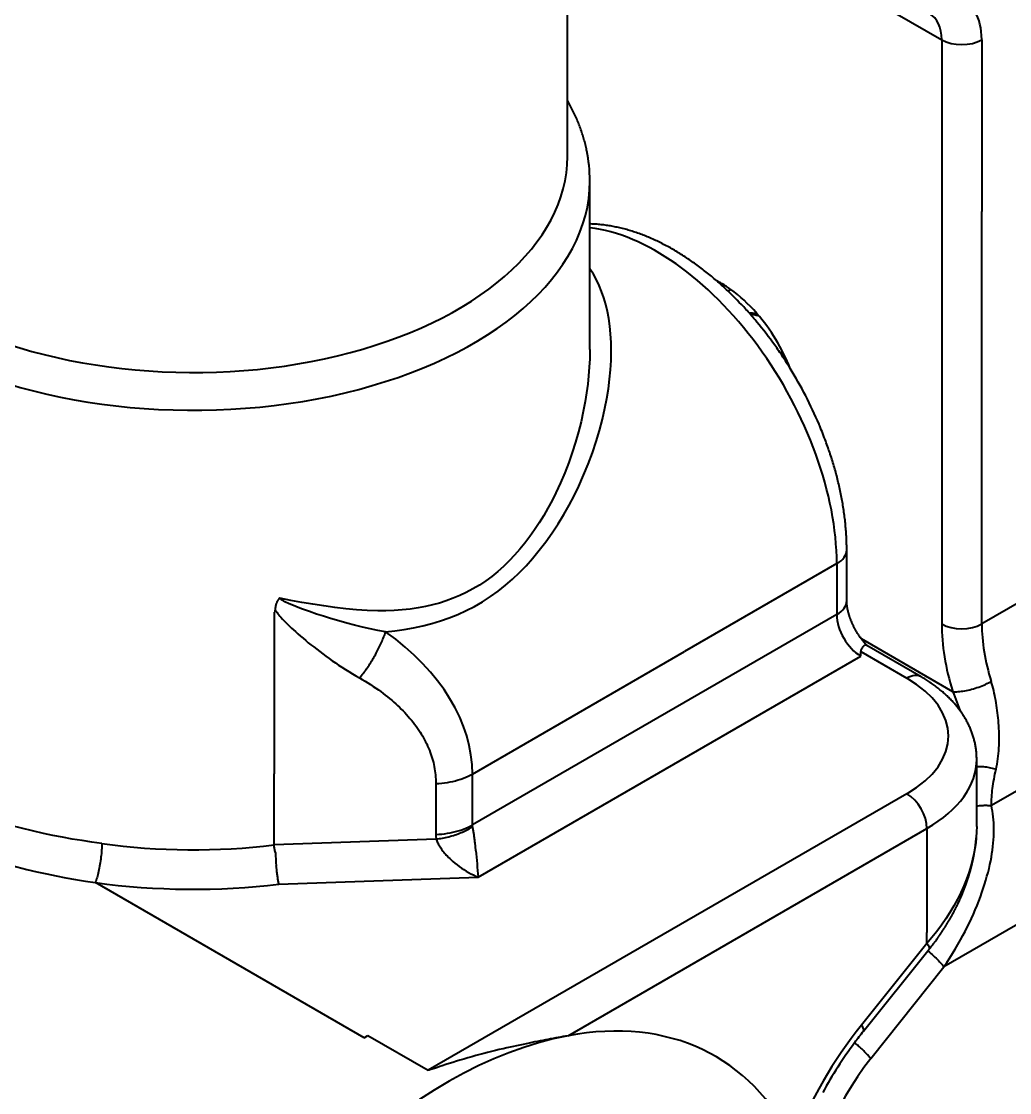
# Model space of a CAD drawing. Header units: millimetres. Extents: x 15 to 415, y 5 to 292.
# Drawn here: x 321.17 to 329.89, y 114.45 to 123.9 of the extents above; entities that cross this region are included whole.
import ezdxf

# ---------------------------------------------------------------- set-up
doc = ezdxf.new("R2010")
doc.units = ezdxf.units.MM
doc.layers.add('Geometries', color=7, linetype='Continuous')

msp = doc.modelspace()

# ---------------------------------------------------------------- linework, layer by layer
at = {"layer": 'Geometries', "linetype": 'Continuous', "lineweight": 40}
for p, q in [((325.9899, 123.2074), (325.9899, 125.6486)), ((325.9899, 125.6486), (329.2927, 123.7417)), ((329.2927, 123.7417), (329.2927, 118.5865)), ((329.6463, 123.7417), (329.6463, 122.2266)), ((325.9899, 122.7103), (325.9899, 123.2074)), ((326.1881, 122.4982), (326.1881, 122.4974)), ((326.1881, 122.4926), (326.1881, 122.4974)), ((326.1881, 122.1164), (326.1881, 122.4926)), ((329.6463, 118.5865), (329.6463, 122.2266)), ((326.1881, 122.0832), (326.1881, 122.1164)), ((326.1881, 121.7186), (326.1881, 122.0832)), ((326.1881, 121.045), (326.1881, 121.7186)), ((327.4316, 121.538), (327.4071, 121.5238)), ((326.1881, 121.0078), (326.1881, 121.045)), ((326.1881, 121.0078), (326.1881, 121.0059)), ((327.9024, 120.9509), (327.9148, 120.9374)), ((330.8837, 119.3009), (329.6463, 118.5865)), ((328.4547, 118.7916), (328.4547, 119.2406)), ((328.3668, 119.1182), (327.0238, 118.3427)), ((328.3668, 119.1182), (328.3668, 118.6691)), ((323.4111, 118.689), (323.4028, 118.6903)), ((323.4028, 118.6903), (323.4028, 117.8613)), ((323.4111, 118.7134), (323.4111, 118.7091)), ((323.4111, 118.689), (323.4111, 118.7091)), ((328.3668, 118.6691), (325.1517, 116.8128)), ((329.3911, 117.9882), (328.5843, 118.454)), ((328.6324, 118.3962), (328.6307, 118.3972)), ((329.1107, 118.12), (328.6324, 118.3962)), ((325.1517, 117.2619), (327.0238, 118.3427)), ((325.2032, 116.3527), (328.579, 118.3017)), ((328.5787, 118.3426), (328.9857, 118.1076)), ((331.4302, 117.9634), (329.7316, 116.9826)), ((323.4028, 117.8613), (323.4028, 117.3324)), ((323.4028, 117.3324), (323.4028, 117.263)), ((329.6019, 117.3291), (329.6019, 117.3932)), ((329.6019, 116.979), (329.6019, 117.3291)), ((323.4028, 116.6368), (323.4028, 117.263)), ((325.1517, 116.8128), (325.1517, 117.2619)), ((324.8291, 117.1779), (324.8291, 116.7288)), ((325.0037, 117.2029), (325.0079, 117.204)), ((328.9857, 117.087), (324.7597, 114.6471)), ((331.8206, 117.008), (329.3127, 115.56)), ((329.6019, 116.7974), (329.6019, 116.979)), ((325.9953, 114.9522), (329.1625, 116.7808)), ((329.1625, 116.7808), (329.1625, 115.8626)), ((329.6019, 116.7987), (329.6019, 116.7973)), ((324.8315, 116.6881), (323.4028, 116.6368)), ((323.4028, 116.6361), (323.4028, 116.6368)), ((321.8242, 116.3039), (321.8234, 116.304)), ((324.1961, 114.9341), (321.8248, 116.3032)), ((323.4445, 116.2896), (325.2032, 116.3527)), ((329.1625, 115.7671), (329.1625, 115.8626)), ((329.1625, 115.7671), (328.5839, 115.046)), ((329.1708, 115.7003), (329.1807, 115.7127)), ((329.1807, 115.7127), (329.1806, 115.7125)), ((328.6021, 114.9916), (329.1708, 115.7003)), ((328.6668, 114.7501), (329.3127, 115.56)), ((324.1961, 114.9341), (324.2294, 114.9533)), ((324.2294, 114.9533), (324.7597, 114.6471))]:
    msp.add_line(p, q, dxfattribs=at)
at = {"layer": 'Geometries', "linetype": 'Continuous', "lineweight": 40, "flags": 128}
for points in [[(326.1402, 122.8484), (326.1392, 122.8522), (326.1358, 122.8643), (326.1323, 122.8764), (326.1287, 122.8884), (326.125, 122.9004), (326.1212, 122.9125), (326.1173, 122.9245), (326.1132, 122.9365), (326.1091, 122.9485), (326.1048, 122.9604), (326.1004, 122.9724), (326.0959, 122.9844), (326.0913, 122.9963), (326.0866, 123.0082), (326.0818, 123.0201), (326.0769, 123.032), (326.0718, 123.0439), (326.0667, 123.0557), (326.0614, 123.0676), (326.056, 123.0794), (326.0505, 123.0912), (326.0449, 123.103), (326.0392, 123.1147), (326.0333, 123.1265), (326.0274, 123.1382), (326.0213, 123.1499), (326.0152, 123.1616), (326.0089, 123.1733), (326.0025, 123.1849), (325.996, 123.1966), (325.9899, 123.2074)], [(326.1488, 122.8153), (326.1486, 122.816), (326.1456, 122.8281), (326.1424, 122.8401), (326.1402, 122.8484)], [(326.1607, 122.7619), (326.1596, 122.7675), (326.157, 122.7796), (326.1543, 122.7917), (326.1515, 122.8039), (326.1488, 122.8153)], [(327.3083, 121.6136), (327.3057, 121.6159), (327.2945, 121.6255), (327.2833, 121.6351), (327.272, 121.6446), (327.2607, 121.654), (327.2494, 121.6633), (327.238, 121.6726), (327.2266, 121.6818), (327.2152, 121.6909), (327.2038, 121.6999), (327.1923, 121.7088), (327.1809, 121.7177), (327.1693, 121.7264), (327.1578, 121.7351), (327.1462, 121.7437), (327.1347, 121.7522), (327.1231, 121.7607), (327.1114, 121.769), (327.0998, 121.7773), (327.0881, 121.7855), (327.0764, 121.7935), (327.0647, 121.8015), (327.0529, 121.8095), (327.0412, 121.8173), (327.0294, 121.825), (327.0176, 121.8327), (327.0058, 121.8402), (326.994, 121.8477), (326.9821, 121.8551), (326.9703, 121.8623), (326.9584, 121.8695), (326.9465, 121.8766), (326.9346, 121.8836), (326.9226, 121.8905), (326.9107, 121.8974), (326.8987, 121.9041), (326.8868, 121.9107), (326.8748, 121.9172), (326.8628, 121.9237), (326.8508, 121.93), (326.8388, 121.9362), (326.8268, 121.9424), (326.8148, 121.9484), (326.8027, 121.9543), (326.7907, 121.9602), (326.7786, 121.9659), (326.7666, 121.9716), (326.7545, 121.9771), (326.7425, 121.9825), (326.7304, 121.9879), (326.7183, 121.9931), (326.7062, 121.9982), (326.6942, 122.0032), (326.6821, 122.0082), (326.67, 122.013), (326.6579, 122.0177), (326.6459, 122.0223), (326.6338, 122.0268), (326.6217, 122.0312), (326.6096, 122.0355), (326.5976, 122.0396), (326.5855, 122.0437), (326.5735, 122.0477), (326.5614, 122.0515), (326.5494, 122.0553), (326.5374, 122.0589), (326.5253, 122.0624), (326.5133, 122.0659), (326.5013, 122.0692), (326.4894, 122.0724), (326.4774, 122.0755), (326.4654, 122.0784), (326.4535, 122.0813), (326.4416, 122.0841), (326.4297, 122.0867), (326.4178, 122.0893), (326.4059, 122.0917), (326.394, 122.094), (326.3822, 122.0962), (326.3704, 122.0983), (326.3586, 122.1003), (326.3468, 122.1021), (326.3351, 122.1039), (326.3234, 122.1055), (326.3117, 122.1071), (326.3, 122.1085), (326.2883, 122.1098), (326.2767, 122.111), (326.2651, 122.1121), (326.2536, 122.113), (326.242, 122.1139), (326.2305, 122.1146), (326.2191, 122.1153), (326.2076, 122.1158), (326.1962, 122.1162), (326.1881, 122.1165)], [(324.3853, 118.5176), (324.4683, 118.5257), (324.5506, 118.5369), (324.6322, 118.5512), (324.713, 118.5687), (324.7928, 118.5894), (324.8702, 118.613), (324.9465, 118.6399), (325.0216, 118.6702), (325.0953, 118.7038), (325.1688, 118.7415), (325.2405, 118.7828), (325.3104, 118.8278), (325.3782, 118.8763), (325.4438, 118.9284), (325.5062, 118.9828), (325.5665, 119.0401), (325.6247, 119.1001), (325.6807, 119.1625), (325.7418, 119.2361), (325.8001, 119.3122), (325.8555, 119.3905), (325.9081, 119.4705), (325.9577, 119.552), (326.0044, 119.6345), (326.0483, 119.718), (326.0894, 119.8023), (326.1331, 119.8995), (326.1733, 119.9975), (326.21, 120.0961), (326.2432, 120.195), (326.2728, 120.294), (326.2988, 120.3928), (326.3212, 120.4913), (326.3378, 120.577), (326.3516, 120.662), (326.3624, 120.7462), (326.3703, 120.8293), (326.3753, 120.9112), (326.3771, 120.9917), (326.3759, 121.0705), (326.3715, 121.1475), (326.3648, 121.2149), (326.3555, 121.2804), (326.3435, 121.3441), (326.3288, 121.4057), (326.3115, 121.465), (326.2919, 121.5208), (326.2699, 121.5741), (326.2455, 121.6245), (326.2189, 121.672), (326.1927, 121.7124), (326.1882, 121.7188)], [(327.3357, 121.5895), (327.3281, 121.5963), (327.3169, 121.6061), (327.3083, 121.6136)], [(327.4071, 121.5238), (327.4052, 121.5257), (327.3943, 121.536), (327.3833, 121.5462), (327.3723, 121.5564), (327.3613, 121.5665), (327.3503, 121.5765), (327.3392, 121.5865), (327.3357, 121.5895)], [(327.5932, 121.331), (327.5853, 121.3398), (327.575, 121.3512), (327.5647, 121.3626)], [(327.5932, 121.331), (327.5968, 121.3311), (327.6079, 121.3312), (327.6198, 121.3309), (327.6317, 121.3303), (327.6438, 121.3293), (327.656, 121.3279), (327.6608, 121.3273)], [(327.6049, 121.3177), (327.5956, 121.3282), (327.5932, 121.331)], [(327.6048, 121.3179), (327.6208, 121.3167), (327.6478, 121.3133)], [(327.6626, 121.2501), (327.6562, 121.2578), (327.6462, 121.2697), (327.6361, 121.2816), (327.6261, 121.2933), (327.6159, 121.305), (327.6058, 121.3167), (327.6049, 121.3177)], [(327.6478, 121.3133), (327.6562, 121.3119), (327.6649, 121.3103), (327.6739, 121.3084), (327.6776, 121.3076)], [(326.1881, 121.0059), (326.1881, 120.9983), (326.1866, 120.9253), (326.183, 120.8514), (326.1772, 120.7768), (326.1693, 120.7015), (326.1592, 120.6259), (326.147, 120.5499), (326.1299, 120.4601), (326.11, 120.3702), (326.0873, 120.2803), (326.0617, 120.1907), (326.0329, 120.0999), (326.0012, 120.0098), (325.9665, 119.9204), (325.929, 119.8319), (325.8885, 119.7444), (325.8545, 119.6765), (325.8186, 119.6094), (325.7807, 119.5434), (325.7409, 119.4787), (325.6993, 119.4154), (325.658, 119.3571), (325.6151, 119.3005), (325.5705, 119.2457), (325.5243, 119.193), (325.4764, 119.1424), (325.4269, 119.0943), (325.3758, 119.0488), (325.3231, 119.0059), (325.2689, 118.966), (325.2131, 118.929), (325.1559, 118.895), (325.0973, 118.8639), (325.0398, 118.8368), (324.9811, 118.8123), (324.9214, 118.7904), (324.8606, 118.771), (324.799, 118.7542), (324.7365, 118.7398), (324.6733, 118.7279), (324.603, 118.7175), (324.5321, 118.71), (324.4605, 118.7051), (324.3884, 118.7028), (324.3159, 118.703), (324.2229, 118.7062), (324.1289, 118.7122), (324.0339, 118.7209), (323.9379, 118.7319), (323.8409, 118.7449), (323.7447, 118.7596), (323.6477, 118.776), (323.5498, 118.794), (323.4512, 118.8133)], [(327.8502, 121.003), (327.8462, 121.0088), (327.8371, 121.0218), (327.828, 121.0346), (327.82, 121.046)], [(327.8698, 120.9745), (327.8641, 120.9828), (327.8551, 120.9959), (327.8502, 121.003)], [(327.8504, 121.0033), (327.8825, 120.9718), (327.9024, 120.9509)], [(328.2164, 120.3344), (328.2118, 120.3453), (328.2103, 120.3489)], [(328.309, 120.0863), (328.3052, 120.0979), (328.3003, 120.1125), (328.2953, 120.1271), (328.2902, 120.1417), (328.2851, 120.1563), (328.2799, 120.1709), (328.2746, 120.1855), (328.2701, 120.1979)], [(328.4547, 119.2406), (328.4547, 119.248), (328.4546, 119.2618), (328.4544, 119.2757), (328.4542, 119.2895), (328.4538, 119.3034), (328.4534, 119.3174), (328.4528, 119.3313), (328.4522, 119.3453), (328.4515, 119.3593), (328.4507, 119.3734), (328.4498, 119.3875), (328.4489, 119.4016), (328.4478, 119.4157), (328.4467, 119.4299), (328.4454, 119.4441), (328.4441, 119.4583), (328.4427, 119.4725), (328.4413, 119.4868), (328.4397, 119.5011), (328.438, 119.5154), (328.4363, 119.5297), (328.4345, 119.5441), (328.4326, 119.5584), (328.4306, 119.5728), (328.4285, 119.5872), (328.4264, 119.6016), (328.4241, 119.6161), (328.4218, 119.6305), (328.4194, 119.645), (328.4169, 119.6595), (328.4143, 119.674), (328.4117, 119.6885), (328.4089, 119.703), (328.4061, 119.7176), (328.4032, 119.7321), (328.4003, 119.7467), (328.3972, 119.7613), (328.3941, 119.7758), (328.3908, 119.7904), (328.3875, 119.805), (328.3842, 119.8197), (328.3807, 119.8343), (328.3772, 119.8489), (328.3736, 119.8635), (328.3699, 119.8782), (328.3661, 119.8928), (328.3622, 119.9074), (328.3583, 119.9221), (328.3543, 119.9367), (328.3502, 119.9514), (328.3461, 119.966), (328.3418, 119.9807), (328.3375, 119.9953), (328.3331, 120.01), (328.3287, 120.0246), (328.3241, 120.0393), (328.3195, 120.0539), (328.3148, 120.0686), (328.31, 120.0832), (328.309, 120.0863)], [(323.4512, 118.8133), (323.4473, 118.81), (323.4437, 118.8065), (323.4403, 118.8027), (323.4372, 118.7989), (323.4343, 118.7949), (323.4316, 118.7908), (323.4291, 118.7867), (323.4268, 118.7824), (323.4246, 118.7778), (323.4225, 118.773), (323.4206, 118.7682), (323.4189, 118.7631), (323.4173, 118.7578), (323.4159, 118.7523), (323.4146, 118.7464), (323.4135, 118.7403), (323.4126, 118.7343), (323.412, 118.7281), (323.4115, 118.7218), (323.4112, 118.7154), (323.4111, 118.7134)], [(324.3853, 118.5176), (324.3183, 118.5298), (324.2504, 118.5435), (324.1817, 118.5588), (324.1122, 118.5756), (324.0422, 118.5938), (323.9716, 118.6133), (323.9006, 118.6342), (323.8382, 118.6536), (323.7757, 118.6738), (323.7136, 118.695), (323.6526, 118.717), (323.6127, 118.7321), (323.5735, 118.7478), (323.5353, 118.7639), (323.5214, 118.7701), (323.5081, 118.7763), (323.4956, 118.7826), (323.484, 118.7888), (323.4736, 118.795), (323.4645, 118.8012), (323.457, 118.8073), (323.4512, 118.8133)], [(328.5843, 118.454), (328.5815, 118.4577), (328.5781, 118.4625), (328.5746, 118.4674), (328.5712, 118.4723), (328.5678, 118.4772), (328.5644, 118.4822), (328.5611, 118.4872), (328.5578, 118.4923), (328.5545, 118.4974), (328.5513, 118.5026), (328.5481, 118.5078), (328.5449, 118.513), (328.5418, 118.5182), (328.5387, 118.5235), (328.5357, 118.5288), (328.5327, 118.5341), (328.5298, 118.5394), (328.5269, 118.5448), (328.524, 118.5502), (328.5213, 118.5556), (328.5185, 118.561), (328.5158, 118.5664), (328.5132, 118.5718), (328.5106, 118.5772), (328.5081, 118.5827), (328.5056, 118.5881), (328.5032, 118.5935), (328.5008, 118.5989), (328.4985, 118.6043), (328.4963, 118.6097), (328.4941, 118.6151), (328.4919, 118.6205), (328.4899, 118.6258), (328.4879, 118.6312), (328.4859, 118.6365), (328.484, 118.6418), (328.4822, 118.647), (328.4804, 118.6523), (328.4787, 118.6575), (328.4771, 118.6626), (328.4755, 118.6678), (328.474, 118.6729), (328.4725, 118.6779), (328.4711, 118.6829), (328.4698, 118.6879), (328.4685, 118.6928), (328.4673, 118.6976), (328.4662, 118.7025), (328.4651, 118.7072), (328.4641, 118.7119), (328.4631, 118.7165), (328.4622, 118.7211), (328.4613, 118.7256), (328.4605, 118.73), (328.4598, 118.7344), (328.4591, 118.7387), (328.4585, 118.7429), (328.4579, 118.7471), (328.4574, 118.7512), (328.4569, 118.7552), (328.4565, 118.7591), (328.4561, 118.7629), (328.4558, 118.7667), (328.4555, 118.7704), (328.4553, 118.7739), (328.4551, 118.7774), (328.4549, 118.7808), (328.4548, 118.7841), (328.4547, 118.7874), (328.4547, 118.7905), (328.4547, 118.7916)], [(323.4111, 118.7091), (323.419, 118.6981), (323.4272, 118.6873), (323.4357, 118.6767), (323.4443, 118.6662), (323.453, 118.6558), (323.4619, 118.6455), (323.4761, 118.6296), (323.4906, 118.6139), (323.5054, 118.5985), (323.5217, 118.5822), (323.5382, 118.566), (323.5549, 118.55), (323.572, 118.5341), (323.5893, 118.5184), (323.6116, 118.4986), (323.6343, 118.4789), (323.6571, 118.4594), (323.6802, 118.44), (323.7035, 118.4209), (323.727, 118.4019), (323.7507, 118.3831), (323.7773, 118.3623), (323.8041, 118.3418), (323.8313, 118.3216), (323.8586, 118.3015), (323.8863, 118.2817), (323.9141, 118.2621), (323.9422, 118.2428), (323.9706, 118.2237), (324.0006, 118.204), (324.0308, 118.1846), (324.0614, 118.1655), (324.0921, 118.1467), (324.1232, 118.1281), (324.1545, 118.1099)], [(324.1545, 118.1099), (324.1626, 118.1193), (324.1706, 118.1289), (324.1786, 118.1387), (324.1865, 118.1488), (324.1944, 118.159), (324.2021, 118.1692), (324.2097, 118.1795), (324.2173, 118.1901), (324.2248, 118.2007), (324.2323, 118.2117), (324.2398, 118.2229), (324.2472, 118.2341), (324.2545, 118.2455), (324.2617, 118.257), (324.2687, 118.2684), (324.2756, 118.2799), (324.2823, 118.2914), (324.289, 118.3031), (324.2957, 118.315), (324.3022, 118.3269), (324.3086, 118.3389), (324.3149, 118.351), (324.321, 118.3631), (324.3269, 118.375), (324.3326, 118.3869), (324.3382, 118.3988), (324.3437, 118.4107), (324.3491, 118.4229), (324.3543, 118.435), (324.3593, 118.447), (324.3642, 118.4591), (324.3688, 118.4711), (324.3732, 118.4828), (324.3775, 118.4945), (324.3815, 118.5061), (324.3853, 118.5176)], [(325.1517, 117.2619), (325.1485, 117.346), (325.1391, 117.4301), (325.1235, 117.5142), (325.1017, 117.5979), (325.0737, 117.6812), (325.0396, 117.7639), (324.9996, 117.8457), (324.9535, 117.9265), (324.9016, 118.0062), (324.844, 118.0845), (324.7807, 118.1613), (324.712, 118.2365), (324.6379, 118.3099), (324.5587, 118.3813), (324.4744, 118.4506), (324.3853, 118.5176)], [(328.6307, 118.3972), (328.6288, 118.3981), (328.6268, 118.3987), (328.6246, 118.399), (328.6222, 118.399), (328.6198, 118.3987), (328.6171, 118.3981), (328.6143, 118.3971), (328.6115, 118.3959), (328.6085, 118.3943), (328.6056, 118.3923), (328.6023, 118.3898), (328.5991, 118.3869), (328.5958, 118.3837), (328.5927, 118.38), (328.5897, 118.3759), (328.5869, 118.3715), (328.5848, 118.3676), (328.583, 118.3636), (328.5814, 118.3593), (328.5801, 118.3548), (328.5795, 118.3518), (328.579, 118.3488), (328.5788, 118.3458), (328.5787, 118.3426)], [(328.579, 118.3017), (328.579, 118.3117), (328.5789, 118.3218), (328.5789, 118.3322), (328.5787, 118.3426)], [(324.1545, 118.1099), (324.1795, 118.0954), (324.2042, 118.0807), (324.2286, 118.0657), (324.2525, 118.0505), (324.2761, 118.0351), (324.2993, 118.0194), (324.3221, 118.0035), (324.3426, 117.9887), (324.3628, 117.9737), (324.3827, 117.9586), (324.4022, 117.9433), (324.4213, 117.9278), (324.44, 117.9121), (324.4575, 117.897), (324.4747, 117.8817), (324.4915, 117.8663), (324.5079, 117.8508), (324.524, 117.8351), (324.5397, 117.8192), (324.555, 117.8033), (324.5699, 117.7872), (324.5852, 117.7702), (324.5999, 117.753), (324.6143, 117.7358), (324.6282, 117.7184), (324.6417, 117.7009), (324.6547, 117.6833), (324.6667, 117.6663), (324.6783, 117.6493), (324.6895, 117.6322), (324.7002, 117.615), (324.7105, 117.5978), (324.7204, 117.5804), (324.7299, 117.563), (324.7389, 117.5455), (324.748, 117.5271), (324.7565, 117.5086), (324.7646, 117.4901), (324.7721, 117.4715), (324.7793, 117.4529), (324.7859, 117.4342), (324.7918, 117.4164), (324.7972, 117.3985), (324.8022, 117.3806), (324.8068, 117.3626), (324.811, 117.3447), (324.8147, 117.3267), (324.818, 117.3087), (324.8209, 117.2907), (324.8234, 117.2719), (324.8255, 117.2531), (324.8271, 117.2342), (324.8282, 117.2154), (324.8289, 117.1966), (324.8291, 117.1779)], [(329.4551, 117.8217), (329.4543, 117.8228), (329.4485, 117.8306), (329.4425, 117.8384), (329.4365, 117.8461), (329.4304, 117.8538), (329.4242, 117.8615), (329.4178, 117.8691), (329.4114, 117.8767), (329.4048, 117.8843), (329.3981, 117.8918), (329.3914, 117.8993), (329.3845, 117.9067), (329.3775, 117.9141), (329.3704, 117.9215), (329.3632, 117.9288), (329.3559, 117.936), (329.3485, 117.9432), (329.341, 117.9504), (329.3334, 117.9575), (329.3257, 117.9646), (329.3179, 117.9716), (329.31, 117.9786), (329.302, 117.9856), (329.294, 117.9924), (329.2858, 117.9993), (329.2775, 118.006), (329.2691, 118.0128), (329.2607, 118.0194), (329.2521, 118.0261), (329.2434, 118.0326), (329.2347, 118.0391), (329.2259, 118.0456), (329.217, 118.052), (329.208, 118.0583), (329.1989, 118.0646), (329.1897, 118.0708), (329.1805, 118.077), (329.1711, 118.0831), (329.1617, 118.0891), (329.1522, 118.0951), (329.1427, 118.101), (329.133, 118.1069), (329.1233, 118.1127), (329.1135, 118.1184), (329.1107, 118.12)], [(329.3911, 117.9882), (329.4021, 117.9877), (329.4138, 117.9876), (329.4261, 117.9879), (329.439, 117.9887), (329.4525, 117.9899), (329.4665, 117.9916), (329.4809, 117.9937), (329.4957, 117.9962), (329.5108, 117.9991), (329.5262, 118.0023), (329.5417, 118.006), (329.5574, 118.01), (329.573, 118.0144), (329.5887, 118.0191), (329.6043, 118.0241), (329.6197, 118.0293), (329.6349, 118.0349), (329.6498, 118.0407), (329.6643, 118.0466), (329.6785, 118.0528), (329.6922, 118.0592), (329.7053, 118.0656), (329.7179, 118.0722), (329.7298, 118.0788)], [(329.7724, 117.3032), (329.7773, 117.326), (329.7817, 117.349), (329.7856, 117.3722), (329.7889, 117.3956), (329.7918, 117.4193), (329.7943, 117.4431), (329.7963, 117.4671), (329.7978, 117.4913), (329.799, 117.5156), (329.7997, 117.54), (329.8, 117.5646), (329.8, 117.5893), (329.7996, 117.6141), (329.7989, 117.639), (329.7978, 117.664), (329.7964, 117.689), (329.7949, 117.7115), (329.7931, 117.7339), (329.7911, 117.7564), (329.7889, 117.7789), (329.7864, 117.8014), (329.7837, 117.8234), (329.7807, 117.8453), (329.7775, 117.8671), (329.774, 117.8889), (329.7702, 117.9109), (329.7661, 117.9328), (329.7617, 117.9545), (329.757, 117.976), (329.7521, 117.9974), (329.747, 118.0181), (329.7415, 118.0386), (329.7358, 118.0589), (329.7298, 118.0788)], [(329.3911, 117.9882), (329.4005, 117.9659), (329.4098, 117.9433), (329.4189, 117.9203), (329.4278, 117.897), (329.4366, 117.8735), (329.4452, 117.8497), (329.4537, 117.8257), (329.4551, 117.8217)], [(329.6019, 117.3932), (329.6018, 117.3961), (329.6018, 117.4048), (329.6015, 117.4134), (329.6012, 117.4221), (329.6008, 117.4307), (329.6003, 117.4393), (329.5996, 117.448), (329.5988, 117.4566), (329.598, 117.4652), (329.597, 117.4738), (329.5959, 117.4824), (329.5947, 117.491), (329.5933, 117.4996), (329.5919, 117.5082), (329.5903, 117.5168), (329.5887, 117.5253), (329.5869, 117.5339), (329.585, 117.5424), (329.583, 117.551), (329.5809, 117.5595), (329.5787, 117.568), (329.5764, 117.5765), (329.5739, 117.585), (329.5714, 117.5935), (329.5687, 117.6019), (329.5659, 117.6104), (329.563, 117.6188), (329.56, 117.6272), (329.5569, 117.6356), (329.5537, 117.644), (329.5503, 117.6524), (329.5469, 117.6607), (329.5433, 117.669), (329.5396, 117.6773), (329.5358, 117.6856), (329.5319, 117.6939), (329.5279, 117.7021), (329.5238, 117.7104), (329.5196, 117.7186), (329.5152, 117.7267), (329.5107, 117.7349), (329.5062, 117.743), (329.5015, 117.7511), (329.4967, 117.7592), (329.4918, 117.7673), (329.4867, 117.7753), (329.4816, 117.7833), (329.4764, 117.7912), (329.471, 117.7992), (329.4655, 117.8071), (329.46, 117.815), (329.4551, 117.8217)], [(329.6018, 117.3291), (329.6119, 117.3292), (329.6243, 117.3291), (329.6368, 117.3287), (329.6495, 117.3279), (329.6621, 117.3268), (329.6748, 117.3254), (329.6874, 117.3237), (329.7, 117.3217), (329.7124, 117.3193), (329.7248, 117.3167), (329.737, 117.3137), (329.749, 117.3105), (329.7608, 117.307), (329.7724, 117.3032)], [(325.0079, 117.204), (325.027, 117.2093), (325.0496, 117.2165), (325.0716, 117.2243), (325.0928, 117.2328), (325.1133, 117.2419), (325.1329, 117.2516), (325.1517, 117.2619)], [(329.7316, 116.9826), (329.7318, 117.001), (329.7323, 117.0196), (329.7332, 117.0384), (329.7344, 117.0575), (329.7359, 117.0768), (329.7376, 117.096), (329.7397, 117.1154), (329.742, 117.1351), (329.7447, 117.155), (329.7477, 117.1755), (329.7511, 117.1962), (329.7547, 117.2172), (329.7586, 117.2384), (329.7629, 117.2597), (329.7675, 117.2814), (329.7724, 117.3032)], [(321.8813, 116.6479), (321.7937, 116.6603), (321.7067, 116.6736), (321.6204, 116.6879), (321.5347, 116.7033), (321.4499, 116.7198), (321.3659, 116.7373), (321.268, 116.7594), (321.1714, 116.7831), (321.0762, 116.8084), (320.9825, 116.8353), (320.9042, 116.8594), (320.8271, 116.8847), (320.7513, 116.9112), (320.6767, 116.9389), (320.6035, 116.9679), (320.5317, 116.9981), (320.4489, 117.0353), (320.3682, 117.0743), (320.2896, 117.1151), (320.2132, 117.1576)], [(324.8291, 117.1779), (324.8549, 117.1792), (324.8804, 117.1813), (324.9058, 117.1841), (324.9309, 117.1877), (324.9556, 117.192), (324.9799, 117.1971), (325.0037, 117.2029)], [(329.3127, 115.56), (329.3386, 115.5989), (329.3638, 115.6381), (329.3885, 115.6776), (329.4124, 115.7173), (329.4357, 115.7572), (329.4583, 115.7973), (329.479, 115.8352), (329.499, 115.8733), (329.5183, 115.9114), (329.537, 115.9495), (329.555, 115.9877), (329.5722, 116.0258), (329.5888, 116.0639), (329.6046, 116.102), (329.6197, 116.1399), (329.634, 116.1777), (329.6473, 116.2147), (329.6599, 116.2515), (329.6717, 116.2881), (329.6828, 116.3245), (329.6927, 116.3593), (329.7019, 116.3939), (329.7104, 116.4281), (329.7181, 116.4621), (329.7251, 116.4958), (329.7314, 116.5291), (329.7366, 116.5601), (329.7411, 116.5908), (329.745, 116.6211), (329.7482, 116.6511), (329.7507, 116.6806), (329.7526, 116.7115), (329.7538, 116.7419), (329.7542, 116.7717), (329.7538, 116.801), (329.7527, 116.8298), (329.7508, 116.858), (329.7483, 116.8841), (329.7451, 116.9096), (329.7413, 116.9345), (329.7367, 116.9589), (329.7316, 116.9826)], [(329.6018, 116.9791), (329.6043, 116.9795), (329.6149, 116.9811), (329.6255, 116.9825), (329.6362, 116.9837), (329.647, 116.9846), (329.6577, 116.9853), (329.6685, 116.9857), (329.6792, 116.9858), (329.6898, 116.9857), (329.7004, 116.9853), (329.7109, 116.9847), (329.7213, 116.9838), (329.7316, 116.9826)], [(320.057, 116.8647), (320.1262, 116.8259), (320.1971, 116.7882), (320.2696, 116.7519), (320.3436, 116.7168), (320.4191, 116.683), (320.496, 116.6505), (320.5884, 116.6138), (320.6827, 116.5788), (320.7786, 116.5456), (320.8762, 116.5142), (320.9602, 116.4889), (321.0453, 116.4648), (321.1314, 116.4419), (321.2184, 116.4202), (321.3064, 116.3997), (321.3951, 116.3804), (321.4796, 116.3632), (321.5646, 116.347), (321.6503, 116.3317), (321.7366, 116.3174), (321.8234, 116.304)], [(324.8291, 116.7288), (324.8549, 116.7301), (324.8804, 116.7322), (324.9058, 116.735), (324.9309, 116.7386), (324.9556, 116.7429), (324.9799, 116.748), (325.0037, 116.7538)], [(324.8315, 116.6881), (324.8456, 116.6898), (324.8597, 116.6917), (324.8737, 116.6939), (324.8876, 116.6964), (324.9015, 116.699), (324.9153, 116.7019), (324.929, 116.705), (324.9427, 116.7083), (324.9568, 116.712), (324.9708, 116.716), (324.9846, 116.7201), (324.9983, 116.7245), (325.0118, 116.7291), (325.0252, 116.7339), (325.0383, 116.739), (325.0512, 116.7442), (325.0639, 116.7496), (325.0764, 116.7553), (325.0887, 116.7611), (325.1006, 116.7671), (325.1117, 116.773), (325.1225, 116.779), (325.133, 116.7852), (325.1433, 116.7915), (325.1533, 116.798)], [(325.0037, 116.7538), (325.027, 116.7603), (325.0496, 116.7674), (325.0716, 116.7753), (325.0928, 116.7837), (325.1133, 116.7928), (325.1329, 116.8025), (325.1517, 116.8128)], [(325.1533, 116.798), (325.1525, 116.802), (325.152, 116.8062), (325.1518, 116.8095), (325.1517, 116.8128)], [(325.1819, 116.5853), (325.1808, 116.597), (325.1797, 116.6087), (325.1786, 116.6204), (325.1774, 116.632), (325.1762, 116.6436), (325.1752, 116.6532), (325.1741, 116.6628), (325.173, 116.6723), (325.1719, 116.6817), (325.1708, 116.691), (325.1697, 116.7002), (325.1685, 116.7092), (325.1673, 116.7182), (325.166, 116.727), (325.1648, 116.7357), (325.1635, 116.7441), (325.1621, 116.7525), (325.1608, 116.7606), (325.1594, 116.7685), (325.1579, 116.7762), (325.1564, 116.7837), (325.1549, 116.791), (325.1533, 116.798)], [(329.6019, 116.7974), (329.6008, 116.7501), (329.5978, 116.7023), (329.5976, 116.6996)], [(324.8291, 116.7288), (324.8293, 116.7174), (324.8299, 116.706), (324.8306, 116.697), (324.8315, 116.6881)], [(324.8315, 116.6881), (324.8345, 116.6799), (324.8379, 116.6716), (324.8417, 116.6631), (324.8459, 116.6544), (324.8504, 116.6455), (324.8554, 116.6365), (324.8607, 116.6274), (324.8664, 116.6182), (324.8725, 116.6089), (324.8789, 116.5995), (324.8852, 116.5908), (324.8918, 116.582), (324.8988, 116.5731), (324.906, 116.5643), (324.9135, 116.5555), (324.9213, 116.5468), (324.9308, 116.5365), (324.9407, 116.5262), (324.9509, 116.5161), (324.9615, 116.506)], [(329.5976, 116.6996), (329.5928, 116.654), (329.5858, 116.6054), (329.5767, 116.5565), (329.5657, 116.5073), (329.5502, 116.4491), (329.532, 116.3908), (329.5112, 116.3325), (329.4877, 116.2743), (329.4611, 116.2152), (329.4319, 116.1564), (329.4001, 116.098), (329.3658, 116.0402), (329.3291, 115.9831), (329.2907, 115.9277), (329.2501, 115.8732), (329.2073, 115.8196), (329.1625, 115.7671)], [(329.1806, 115.7128), (329.1849, 115.7181), (329.1891, 115.7234), (329.193, 115.7284), (329.1967, 115.7331), (329.2002, 115.7375), (329.2034, 115.7416), (329.2063, 115.7454), (329.2091, 115.749), (329.2116, 115.7523), (329.2142, 115.7557), (329.2165, 115.7588), (329.2186, 115.7615), (329.2204, 115.7638), (329.2217, 115.7655), (329.2228, 115.767), (329.2237, 115.7682), (329.2244, 115.7692), (329.225, 115.7699), (329.2254, 115.7705), (329.2258, 115.771), (329.2261, 115.7714), (329.2266, 115.7721), (329.2274, 115.7731), (329.2284, 115.7746), (329.2297, 115.7763), (329.2313, 115.7784), (329.2329, 115.7806), (329.2345, 115.7828), (329.2402, 115.7905), (329.2457, 115.7981), (329.2511, 115.8056), (329.2557, 115.812), (329.2603, 115.8185), (329.2621, 115.8211), (329.264, 115.8237), (329.2657, 115.8262), (329.2672, 115.8284), (329.2681, 115.8296), (329.2689, 115.8307), (329.2695, 115.8316), (329.27, 115.8324), (329.2705, 115.833), (329.2711, 115.8339), (329.2718, 115.8349), (329.2727, 115.8362), (329.2736, 115.8376), (329.2746, 115.839), (329.2756, 115.8404), (329.2783, 115.8444), (329.2813, 115.8487), (329.2843, 115.8532), (329.2855, 115.855), (329.2868, 115.8569), (329.2881, 115.8588), (329.2893, 115.8606), (329.2904, 115.8622), (329.2912, 115.8634), (329.2916, 115.864), (329.2919, 115.8645), (329.2922, 115.8649), (329.2925, 115.8653), (329.293, 115.866), (329.2937, 115.8671), (329.2948, 115.8687), (329.2958, 115.8703), (329.2969, 115.8719), (329.2978, 115.8734), (329.3001, 115.8768), (329.3022, 115.88), (329.3041, 115.8829), (329.3058, 115.8854), (329.3072, 115.8877), (329.3085, 115.8897), (329.3096, 115.8913), (329.3101, 115.8922), (329.3106, 115.8929), (329.311, 115.8935), (329.3113, 115.8939), (329.3115, 115.8943), (329.3119, 115.8949), (329.3124, 115.8958), (329.3132, 115.897), (329.314, 115.8982), (329.3148, 115.8995), (329.3156, 115.9007), (329.3168, 115.9026), (329.318, 115.9045), (329.3192, 115.9064), (329.3207, 115.9087), (329.3224, 115.9113), (329.3241, 115.9141), (329.3252, 115.9158), (329.3263, 115.9175), (329.3272, 115.919), (329.328, 115.9203), (329.3285, 115.9212), (329.3289, 115.9218), (329.3292, 115.9223), (329.3295, 115.9227), (329.3299, 115.9233), (329.3304, 115.9242), (329.331, 115.9252), (329.3318, 115.9264), (329.3342, 115.9303), (329.3365, 115.9341), (329.3389, 115.938), (329.3412, 115.9418), (329.3434, 115.9453), (329.3445, 115.9472), (329.3456, 115.949), (329.3466, 115.9507), (329.3474, 115.9521), (329.3482, 115.9533), (329.3491, 115.9548), (329.3502, 115.9566), (329.3514, 115.9588), (329.3528, 115.961), (329.3541, 115.9633), (329.3554, 115.9655), (329.3568, 115.9678), (329.3581, 115.9701), (329.3594, 115.9722), (329.3604, 115.974), (329.3613, 115.9755), (329.3618, 115.9763), (329.3621, 115.977), (329.3626, 115.9777), (329.3631, 115.9787), (329.3638, 115.9799), (329.3645, 115.9811), (329.3652, 115.9824), (329.3666, 115.9847), (329.368, 115.9872), (329.3696, 115.9899), (329.3708, 115.9921), (329.3721, 115.9943), (329.3735, 115.9967), (329.3749, 115.9992), (329.3759, 116.001), (329.3767, 116.0024), (329.3773, 116.0035), (329.3777, 116.0043), (329.378, 116.0047), (329.3783, 116.0053), (329.3788, 116.0061), (329.3794, 116.0072), (329.3801, 116.0086), (329.381, 116.0101), (329.383, 116.0137), (329.3848, 116.017), (329.3868, 116.0207), (329.3888, 116.0244), (329.3909, 116.0281), (329.3916, 116.0294), (329.3921, 116.0304), (329.3924, 116.031), (329.3927, 116.0315), (329.3931, 116.0323), (329.3937, 116.0333), (329.3943, 116.0346), (329.3951, 116.036), (329.396, 116.0377), (329.3992, 116.0436), (329.4022, 116.0493), (329.4033, 116.0513), (329.4041, 116.053), (329.4048, 116.0543), (329.4055, 116.0556), (329.4064, 116.0572), (329.4076, 116.0596), (329.4089, 116.0622), (329.4104, 116.0649), (329.4117, 116.0675), (329.413, 116.0701), (329.4143, 116.0726), (329.4155, 116.075), (329.4167, 116.0773), (329.4178, 116.0794), (329.4187, 116.0813), (329.4196, 116.083), (329.4202, 116.0842), (329.4209, 116.0857), (329.4218, 116.0874), (329.4228, 116.0894), (329.4239, 116.0915), (329.425, 116.0938), (329.4262, 116.0962), (329.427, 116.098), (329.428, 116.0998), (329.4289, 116.1017), (329.4296, 116.1033), (329.4303, 116.1046), (329.4308, 116.1056), (329.4312, 116.1064), (329.4314, 116.1068), (329.4317, 116.1075), (329.4322, 116.1084), (329.4328, 116.1097), (329.4334, 116.111), (329.4341, 116.1124), (329.4377, 116.12), (329.4412, 116.1273), (329.442, 116.129), (329.4427, 116.1305), (329.4433, 116.1318), (329.4438, 116.1329), (329.4445, 116.1343), (329.4453, 116.136), (329.4462, 116.1379), (329.4471, 116.1399), (329.448, 116.1419), (329.449, 116.144), (329.4499, 116.146), (329.4508, 116.1479), (329.4515, 116.1495), (329.4521, 116.1508), (329.4527, 116.1522), (329.4535, 116.1538), (329.4544, 116.1558), (329.4553, 116.1579), (329.4563, 116.16), (329.4582, 116.1642), (329.4601, 116.1685), (329.4608, 116.1702), (329.4615, 116.1718), (329.4623, 116.1735), (329.4629, 116.1748), (329.4633, 116.1758), (329.4635, 116.1763), (329.4637, 116.1768), (329.464, 116.1775), (329.4644, 116.1783), (329.4648, 116.1793), (329.4655, 116.1809), (329.4663, 116.1827), (329.4671, 116.1845), (329.4679, 116.1864), (329.4687, 116.1883), (329.4694, 116.1898), (329.47, 116.1914), (329.4707, 116.193), (329.4714, 116.1946), (329.472, 116.196), (329.4724, 116.1971), (329.4728, 116.1978), (329.473, 116.1984), (329.4733, 116.1991), (329.4737, 116.2), (329.4743, 116.2016), (329.4752, 116.2035), (329.476, 116.2056), (329.4772, 116.2084), (329.4783, 116.2111), (329.4793, 116.2136), (329.4803, 116.2158), (329.4811, 116.2178), (329.4818, 116.2195), (329.4824, 116.2212), (329.4832, 116.223), (329.484, 116.225), (329.4849, 116.2272), (329.4859, 116.2297), (329.4865, 116.2312), (329.4871, 116.2328), (329.4878, 116.2345), (329.4884, 116.2361), (329.4891, 116.2378), (329.4898, 116.2395), (329.4904, 116.241), (329.4909, 116.2423), (329.4912, 116.243), (329.4914, 116.2436), (329.4916, 116.2441), (329.4917, 116.2445), (329.492, 116.2452), (329.4925, 116.2463), (329.4931, 116.2479), (329.4938, 116.2497), (329.4947, 116.2521), (329.4956, 116.2544), (329.4963, 116.2563), (329.497, 116.2581), (329.4976, 116.2596), (329.4981, 116.2609), (329.4985, 116.2622), (329.4991, 116.2637), (329.4998, 116.2655), (329.5006, 116.2676), (329.5014, 116.2698), (329.5022, 116.272), (329.5031, 116.2743), (329.5039, 116.2766), (329.5048, 116.279), (329.5056, 116.2813), (329.5064, 116.2833), (329.5069, 116.2847), (329.5072, 116.2856), (329.5075, 116.2865), (329.5079, 116.2876), (329.5084, 116.2889), (329.5089, 116.2904), (329.5096, 116.2921), (329.5103, 116.2941), (329.5108, 116.2957), (329.5114, 116.2974), (329.5121, 116.2993), (329.5128, 116.3013), (329.5135, 116.3034), (329.5139, 116.3045), (329.5142, 116.3053), (329.5144, 116.3058), (329.5146, 116.3064), (329.5149, 116.3072), (329.5152, 116.3081), (329.5158, 116.3099), (329.5165, 116.3118), (329.5171, 116.3137), (329.5177, 116.3153), (329.5182, 116.3168), (329.5187, 116.3182), (329.5191, 116.3194), (329.5196, 116.321), (329.52, 116.3223), (329.5205, 116.3236), (329.5209, 116.3249), (329.5215, 116.3265), (329.5221, 116.3284), (329.5227, 116.3304), (329.5234, 116.3324), (329.5241, 116.3345), (329.5248, 116.3367), (329.5256, 116.339), (329.5263, 116.3412), (329.5269, 116.3432), (329.5275, 116.345), (329.5281, 116.3469), (329.5288, 116.349), (329.5295, 116.3513), (329.5302, 116.3536), (329.5309, 116.3557), (329.5315, 116.3578), (329.5323, 116.3602), (329.533, 116.3624), (329.5336, 116.3643), (329.5341, 116.3659), (329.5344, 116.367), (329.5348, 116.3682), (329.5352, 116.3697), (329.5357, 116.3714), (329.5362, 116.373), (329.5367, 116.3747), (329.5373, 116.3765), (329.5378, 116.3784), (329.5384, 116.3803), (329.5389, 116.382), (329.5393, 116.3835), (329.5397, 116.3847), (329.54, 116.3857), (329.5403, 116.3869), (329.5407, 116.3882), (329.5415, 116.3909), (329.5423, 116.3938), (329.5431, 116.3966), (329.5439, 116.3995), (329.5447, 116.4022), (329.5458, 116.4062), (329.5469, 116.4101), (329.548, 116.4139), (329.5485, 116.4158), (329.549, 116.4177), (329.5495, 116.4196), (329.55, 116.4216), (329.5507, 116.4239), (329.5514, 116.4266), (329.552, 116.4291), (329.5526, 116.4314), (329.5532, 116.4334), (329.5536, 116.4352), (329.5542, 116.4373), (329.5546, 116.4392), (329.5551, 116.4408), (329.5554, 116.4422), (329.5558, 116.4439), (329.5564, 116.446), (329.557, 116.4486), (329.5577, 116.4513), (329.5584, 116.4541), (329.5591, 116.4569), (329.5594, 116.4585), (329.5598, 116.4598), (329.5601, 116.461), (329.5604, 116.4623), (329.5607, 116.4639), (329.5612, 116.4656), (329.5616, 116.4674), (329.562, 116.4692), (329.5631, 116.4738), (329.5641, 116.4782), (329.565, 116.4823), (329.5659, 116.4864), (329.5664, 116.4886), (329.5669, 116.4907), (329.5674, 116.4929), (329.5679, 116.4952), (329.5684, 116.4976), (329.569, 116.5003), (329.5695, 116.5027), (329.5699, 116.5047), (329.5703, 116.5064), (329.5706, 116.5079), (329.5709, 116.5094), (329.5712, 116.5107), (329.5714, 116.5121), (329.5717, 116.5135), (329.5721, 116.5152), (329.5725, 116.5172), (329.5729, 116.5191), (329.5732, 116.5209), (329.5735, 116.5226), (329.5738, 116.5241), (329.5742, 116.5257), (329.5744, 116.5271), (329.5747, 116.5285), (329.5749, 116.5297), (329.5752, 116.531), (329.5755, 116.5325), (329.5758, 116.5343), (329.5762, 116.5363), (329.5766, 116.5382), (329.577, 116.5404), (329.5774, 116.5426), (329.5777, 116.5446), (329.5781, 116.5464), (329.5783, 116.5479), (329.5786, 116.5494), (329.5789, 116.5512), (329.5793, 116.5533), (329.5797, 116.5555), (329.5801, 116.5576), (329.5804, 116.5598), (329.5808, 116.562), (329.5814, 116.5653), (329.5819, 116.5685), (329.5824, 116.5717), (329.5827, 116.5734), (329.583, 116.575), (329.5832, 116.5765), (329.5834, 116.578), (329.5837, 116.5794), (329.5839, 116.5808), (329.5841, 116.5825), (329.5845, 116.5846), (329.5848, 116.587), (329.5852, 116.5893), (329.5855, 116.5914), (329.5858, 116.5933), (329.5861, 116.5952), (329.5863, 116.5968), (329.5865, 116.5982), (329.5867, 116.5996), (329.5869, 116.6011), (329.5872, 116.6029), (329.5875, 116.6048), (329.5877, 116.6068), (329.588, 116.6089), (329.5884, 116.6118), (329.5888, 116.6146), (329.5892, 116.6174), (329.5895, 116.6202), (329.5898, 116.6227), (329.5901, 116.6249), (329.5904, 116.6268), (329.5906, 116.6286), (329.5908, 116.6303), (329.591, 116.6318), (329.5912, 116.6337), (329.5915, 116.6358), (329.5917, 116.638), (329.592, 116.6401), (329.5923, 116.6428), (329.5925, 116.6453), (329.5928, 116.6473), (329.593, 116.6498), (329.5934, 116.6527), (329.5937, 116.656), (329.594, 116.6594), (329.5944, 116.6631), (329.5947, 116.6657), (329.5949, 116.6683), (329.5952, 116.6708), (329.5954, 116.6732), (329.5956, 116.6755), (329.5958, 116.6774), (329.5959, 116.6794), (329.5961, 116.6815), (329.5963, 116.684), (329.5966, 116.6867), (329.5968, 116.6896), (329.597, 116.6925), (329.5972, 116.6953), (329.5974, 116.698), (329.5975, 116.6996)], [(321.8813, 116.6479), (321.8812, 116.6343), (321.8808, 116.6202), (321.8802, 116.6055), (321.8794, 116.5905), (321.8783, 116.5751), (321.877, 116.5594), (321.8755, 116.5435), (321.8737, 116.5274), (321.8717, 116.5112), (321.8696, 116.4951), (321.8672, 116.4789), (321.8646, 116.4629), (321.8619, 116.4471), (321.859, 116.4316), (321.856, 116.4164), (321.8528, 116.4015), (321.8495, 116.3871), (321.8461, 116.3733), (321.8426, 116.36), (321.839, 116.3473), (321.8354, 116.3353), (321.8317, 116.324), (321.8279, 116.3136), (321.8242, 116.3039)], [(323.4127, 116.5687), (323.4104, 116.5773), (323.4085, 116.5858), (323.4068, 116.5943), (323.4054, 116.6027), (323.4043, 116.6113), (323.4034, 116.6197), (323.403, 116.628), (323.4028, 116.6361)], [(324.9615, 116.506), (324.9789, 116.4904), (324.9971, 116.475), (325.0159, 116.4601), (325.0353, 116.4456), (325.0552, 116.4316), (325.0756, 116.4182), (325.0963, 116.4055), (325.1173, 116.3934), (325.1386, 116.382), (325.1601, 116.3714), (325.1816, 116.3616), (325.2032, 116.3527)], [(323.4445, 116.2896), (323.4431, 116.2961), (323.4416, 116.303), (323.4402, 116.3103), (323.4387, 116.3179), (323.4373, 116.3258), (323.4359, 116.334), (323.4345, 116.3424), (323.4331, 116.3511), (323.4318, 116.36), (323.4305, 116.3694), (323.4291, 116.379), (323.4279, 116.3889), (323.4266, 116.3989), (323.4254, 116.4092), (323.4242, 116.4194), (323.4231, 116.4297), (323.422, 116.4402), (323.4209, 116.4508)], [(321.8242, 116.3039), (321.8242, 116.3038), (321.8242, 116.3037), (321.8243, 116.3035), (321.8248, 116.3032)], [(329.1625, 115.7671), (329.1679, 115.7591), (329.1726, 115.7516), (329.1764, 115.7446), (329.1794, 115.7381), (329.1816, 115.7322), (329.183, 115.7268), (329.1835, 115.7221), (329.1831, 115.718), (329.1819, 115.7146), (329.1807, 115.7127)], [(329.1708, 115.7003), (329.1727, 115.6988), (329.1853, 115.6884), (329.1978, 115.678)], [(329.1978, 115.678), (329.2099, 115.6675), (329.2218, 115.6569), (329.2333, 115.6464), (329.2444, 115.636), (329.255, 115.6256), (329.2651, 115.6155), (329.2746, 115.6055), (329.2836, 115.5958), (329.2919, 115.5863), (329.2995, 115.5772), (329.3065, 115.5684), (329.3127, 115.56)], [(325.9953, 114.9522), (325.9742, 114.9483), (325.9528, 114.9443), (325.9311, 114.9403), (325.9091, 114.9363), (325.8868, 114.9322), (325.8643, 114.928), (325.8416, 114.9238), (325.8187, 114.9195), (325.7955, 114.9152), (325.7722, 114.9107), (325.7487, 114.9062), (325.7249, 114.9016), (325.7005, 114.8968), (325.676, 114.892), (325.6512, 114.887), (325.6263, 114.8819), (325.5983, 114.8761), (325.5701, 114.8701), (325.5418, 114.864), (325.5133, 114.8578), (325.4846, 114.8514), (325.4558, 114.8449), (325.422, 114.8371), (325.3881, 114.8291), (325.3541, 114.8208), (325.3199, 114.8124), (325.2855, 114.8037), (325.251, 114.7948), (325.2165, 114.7856), (325.1818, 114.7762), (325.1468, 114.7666), (325.1117, 114.7567), (325.0766, 114.7465), (325.0413, 114.7361), (325.0101, 114.7266), (324.9788, 114.717), (324.9474, 114.7071), (324.9161, 114.6971), (324.8848, 114.6869), (324.864, 114.68), (324.8432, 114.673), (324.8156, 114.6637), (324.7972, 114.6575), (324.785, 114.6534), (324.7769, 114.6508), (324.7714, 114.6491), (324.7677, 114.6481), (324.7651, 114.6475), (324.7633, 114.6471), (324.7617, 114.6469), (324.7608, 114.6469), (324.7602, 114.647), (324.7598, 114.6471), (324.7597, 114.6471)], [(328.5515, 114.8676), (328.544, 114.8739), (328.5365, 114.8801), (328.5289, 114.8863), (328.5238, 114.8904)], [(328.6668, 114.7501), (328.6632, 114.7551), (328.6592, 114.7602), (328.655, 114.7654), (328.6506, 114.7708), (328.6459, 114.7763), (328.6409, 114.7819), (328.6358, 114.7876), (328.6304, 114.7934), (328.6248, 114.7993), (328.619, 114.8053), (328.6129, 114.8114), (328.6067, 114.8175), (328.6004, 114.8237), (328.5938, 114.8299), (328.5871, 114.8361), (328.5802, 114.8424), (328.5732, 114.8487), (328.5661, 114.855), (328.5589, 114.8613), (328.5515, 114.8676)]]:
    msp.add_lwpolyline(points, dxfattribs=at)
at = {"layer": 'Geometries', "linetype": 'Continuous', "lineweight": 40}
for centre, radius, start, end in [((324.8417, 122.492), 1.3464, 0.26472, 11.56328), ((325.244, 119.2516), 3.1372, 42.2904, 46.40917), ((324.9672, 119.0094), 3.5052, 35.52345, 39.73793), ((324.8486, 118.925), 3.6508, 31.64431, 34.15208), ((324.8522, 118.9259), 3.6472, 22.96418, 31.66183), ((325.0192, 118.9987), 3.465, 20.24909, 22.6749), ((329.1101, 118.8427), 0.6539, 216.47087, 223.06933), ((325.6572, 116.667), 2.2467, 182.50862, 185.52318), ((342.8183, 118.0807), 17.6996, 184.84658, 185.6029), ((331.3532, 112.7843), 3.5272, 141.25869, 143.33747), ((331.4941, 112.6822), 3.7011, 143.37206, 151.46181)]:
    msp.add_arc(centre, radius, start, end, dxfattribs=at)
for centre, major_axis, ratio, start_param, end_param in [((329.1159, 123.4356), (0.375, 0.6495), 0.57735, 5.497787, 6.460338), ((328.9392, 123.5376), (-0.25, -0.433), 0.57735, 2.356194, 3.141582), ((329.4695, 123.8438), (-0.25, 0), 0.57735, 0.785398, 2.356194), ((322.6899, 122.7103), (3.3, 0), 0.57735, 3.932201, 6.283185), ((322.6881, 122.4926), (-3.5, 0), 0.57735, 0.785398, 3.141596), ((326.7759, 120.0367), (-1.125, 1.9486), 0.57735, 3.926991, 5.876195), ((327.3482, 120.7754), (0.5, -0.866), 0.57735, 2.291998, 2.412593), ((327.4366, 120.8264), (-0.4375, 0.7578), 0.57735, 5.567388, 5.661492), ((327.3482, 120.7754), (0.5, -0.866), 0.57735, 2.237907, 2.291998), ((327.3482, 120.7754), (0.5, -0.866), 0.57735, 1.898178, 2.237907), ((327.3482, 120.7754), (0.5, -0.866), 0.57735, 1.320222, 1.898178), ((328.1547, 119.2406), (-0.3, 0), 0.57735, 2.356194, 3.141593), ((328.1547, 118.7916), (-0.3, 0), 0.57735, 2.356194, 3.141593), ((328.579, 118.5466), (-0.15, 0.2598), 0.57735, 0.785398, 2.356194), ((329.4695, 118.6886), (-0.25, 0), 0.57735, 0.785398, 2.356194), ((330.4594, 117.9129), (0.825, -1.4289), 0.57735, 3.926991, 4.340625), ((330.6362, 118.015), (-0.7, 1.2124), 0.57735, 0.785398, 1.199033), ((328.9857, 117.9035), (0.125, 0.2165), 0.57735, 0, 0.785398), ((328.1019, 117.5973), (1.25, 0), 0.57735, 5.497787, 7.068583), ((328.1019, 117.3932), (-1.5, 0), 0.57735, 2.356194, 3.141591), ((328.9857, 116.8829), (0.125, -0.2165), 0.57735, 0.785398, 2.356194), ((322.6881, 118.6142), (3.5, 0), 0.57735, 4.479785, 4.918039), ((322.6881, 118.4101), (-3.75, 0), 0.57735, 1.338502, 1.773912), ((324.9199, 110.6572), (-2.375, -4.1136), 0.57735, 2.775924, 3.60107), ((329.399, 113.8915), (1.15, 1.9919), 0.57735, 1.310368, 1.836818), ((328.4071, 115.1481), (-0.195, 0.1565), 0.210243, 3.141597, 3.773331), ((324.9199, 110.6572), (2.375, 4.1136), 0.57735, 0.459477, 2.975979), ((329.222, 113.9937), (-0.7675, -1.3293), 0.57735, 4.46391, 5.497787)]:
    msp.add_ellipse(centre, major_axis=major_axis, ratio=ratio, start_param=start_param, end_param=end_param, dxfattribs=at)

doc.saveas('drawing.dxf')
